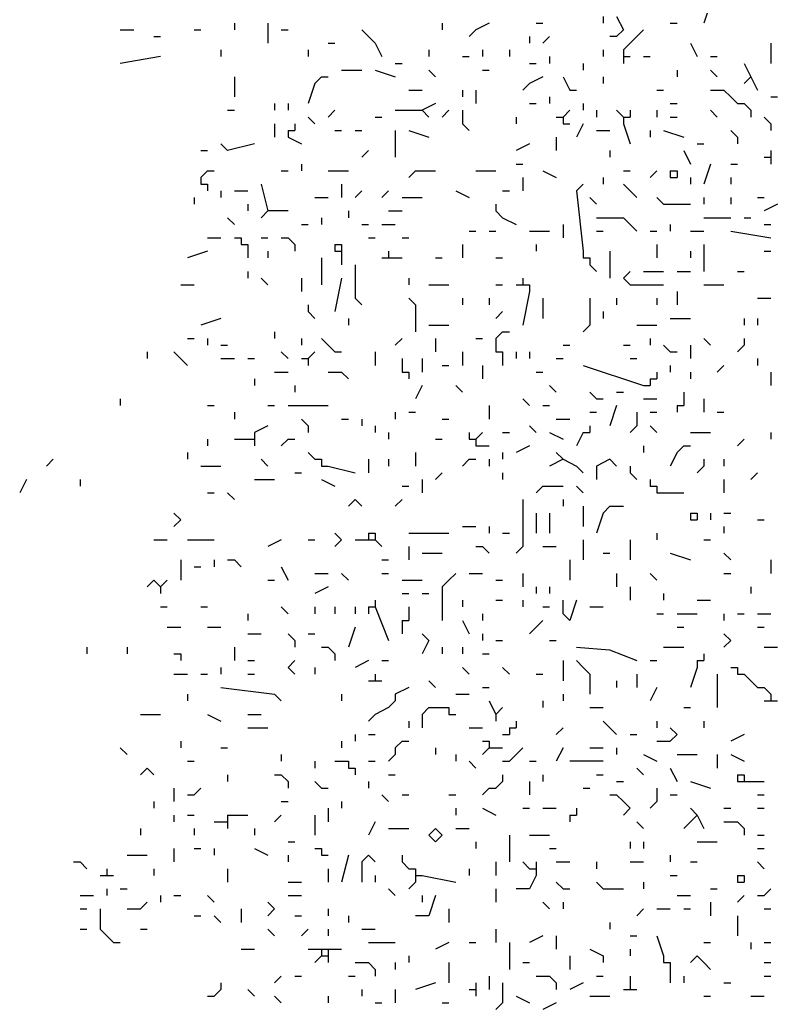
# Model space of a CAD drawing. Header units: inches. Extents: x 0 to 7.16, y 0 to 9.76.
# Drawn here: x 0 to 1.125, y 5.415 to 6.885 of the extents above; entities that cross this region are included whole.
import ezdxf

# ---------------------------------------------------------------- set-up
doc = ezdxf.new("R2010")
doc.units = ezdxf.units.IN
doc.header["$MEASUREMENT"] = 0

# ---------------------------------------------------------------- blocks, each defined once
blk = doc.blocks.new('drevoo')
at = {"linetype": 'Continuous'}
for points in [[(182.1802, -560.7001), (182.1702, -560.7301)], [(181.4702, -560.7301), (181.4702, -560.7401)], [(181.5202, -560.7301), (181.5202, -560.7601)], [(181.7802, -560.7301), (181.7802, -560.7401)], [(181.8502, -560.7301), (181.8302, -560.7401)], [(181.9202, -560.7301), (181.9302, -560.7301)], [(182.0202, -560.7201), (182.0202, -560.7301)], [(182.0402, -560.7201), (182.0502, -560.7401), (182.0402, -560.7501), (182.0302, -560.7501)], [(182.1202, -560.7301), (182.1302, -560.7301)], [(181.3002, -560.7401), (181.3202, -560.7401)], [(181.4102, -560.7401), (181.4202, -560.7401)], [(181.5402, -560.7401), (181.5502, -560.7401)], [(181.6602, -560.7401), (181.6702, -560.7501)], [(181.8302, -560.7401), (181.8202, -560.7501)], [(182.0802, -560.7401), (182.0702, -560.7501)], [(181.3502, -560.7501), (181.3602, -560.7501)], [(181.6102, -560.7601), (181.6202, -560.7601)], [(181.6702, -560.7501), (181.6802, -560.7601)], [(181.6802, -560.7601), (181.6902, -560.7801)], [(181.9102, -560.7501), (181.9102, -560.7601)], [(181.9402, -560.7501), (181.9302, -560.7601)], [(182.0602, -560.7601), (182.0502, -560.7701)], [(182.0702, -560.7501), (182.0602, -560.7601)], [(182.1502, -560.7601), (182.1602, -560.7801)], [(182.2702, -560.7601), (182.2702, -560.7901)], [(181.4502, -560.7701), (181.4502, -560.7801)], [(181.5802, -560.7701), (181.5802, -560.7801)], [(181.7602, -560.7701), (181.7602, -560.7801)], [(181.8402, -560.7701), (181.8402, -560.7801)], [(181.8802, -560.7701), (181.8802, -560.7801)], [(182.0202, -560.7701), (182.0202, -560.7801)], [(182.0502, -560.7701), (182.0502, -560.7801)], [(181.3602, -560.7801), (181.3002, -560.7901)], [(181.7102, -560.7901), (181.7202, -560.7901)], [(181.8102, -560.7801), (181.8202, -560.7801)], [(181.9102, -560.7901), (181.9202, -560.7901)], [(181.9402, -560.7801), (181.9402, -560.7901)], [(181.9902, -560.7901), (181.9902, -560.8001)], [(182.0502, -560.7801), (182.0502, -560.7901)], [(182.0502, -560.7801), (182.0602, -560.7801)], [(182.0802, -560.7801), (182.0902, -560.7801)], [(182.1802, -560.7801), (182.1902, -560.7801)], [(182.2302, -560.7901), (182.2402, -560.8101)], [(181.6302, -560.8001), (181.6602, -560.8001)], [(181.6802, -560.8001), (181.7102, -560.8101)], [(181.7602, -560.8001), (181.7702, -560.8101)], [(181.8402, -560.8001), (181.8502, -560.8001)], [(182.1302, -560.8001), (182.1302, -560.8101)], [(182.1802, -560.8001), (182.1902, -560.8101)], [(181.4702, -560.8101), (181.4702, -560.8401)], [(181.6002, -560.8101), (181.5902, -560.8201)], [(181.6002, -560.8101), (181.6102, -560.8101)], [(181.9302, -560.8101), (181.9102, -560.8201)], [(181.9602, -560.8101), (181.9702, -560.8301), (181.9802, -560.8301)], [(182.0202, -560.8101), (182.0202, -560.8201)], [(182.2402, -560.8101), (182.2302, -560.8201)], [(182.2402, -560.8101), (182.2502, -560.8301)], [(181.5902, -560.8201), (181.5802, -560.8501)], [(181.7302, -560.8301), (181.7502, -560.8301)], [(181.8102, -560.8301), (181.8102, -560.8401)], [(181.8302, -560.8301), (181.8302, -560.8501)], [(181.9102, -560.8201), (181.9002, -560.8301)], [(182.1002, -560.8301), (182.1102, -560.8301)], [(182.1802, -560.8301), (182.2002, -560.8301)], [(182.2002, -560.8301), (182.2102, -560.8401)], [(181.9402, -560.8401), (181.9402, -560.8501)], [(182.2102, -560.8401), (182.2202, -560.8501)], [(182.2702, -560.8401), (182.2802, -560.8401)], [(181.4602, -560.8601), (181.4702, -560.8601)], [(181.5302, -560.8501), (181.5302, -560.8601)], [(181.5502, -560.8501), (181.5502, -560.8601)], [(181.6202, -560.8601), (181.6102, -560.8701)], [(181.7102, -560.8601), (181.7502, -560.8601)], [(181.7702, -560.8501), (181.7502, -560.8601)], [(181.7502, -560.8601), (181.7602, -560.8701)], [(181.7902, -560.8601), (181.7802, -560.8701)], [(181.8102, -560.8601), (181.8102, -560.8801)], [(181.9102, -560.8501), (181.9202, -560.8501)], [(181.9702, -560.8601), (181.9602, -560.8701)], [(181.9902, -560.8501), (181.9902, -560.8601)], [(182.0102, -560.8601), (182.0102, -560.8701)], [(182.0402, -560.8601), (182.0502, -560.8701)], [(182.0602, -560.8601), (182.0602, -560.8701)], [(182.1002, -560.8601), (182.1002, -560.8701)], [(182.1202, -560.8501), (182.1302, -560.8501)], [(182.1802, -560.8601), (182.1902, -560.8701)], [(182.2202, -560.8501), (182.2302, -560.8501)], [(182.2302, -560.8501), (182.2402, -560.8601)], [(182.2402, -560.8601), (182.2402, -560.8701)], [(181.5802, -560.8701), (181.5902, -560.8801)], [(181.6802, -560.8701), (181.6902, -560.8701)], [(181.8902, -560.8701), (181.8902, -560.8801)], [(181.9502, -560.8701), (181.9602, -560.8701)], [(181.9602, -560.8701), (181.9602, -560.8801)], [(182.0502, -560.8701), (182.0502, -560.8801)], [(182.0502, -560.8701), (182.0602, -560.8701)], [(182.1202, -560.8701), (182.1302, -560.8701)], [(182.2602, -560.8701), (182.2702, -560.8801)], [(181.5302, -560.8801), (181.5302, -560.9001)], [(181.5502, -560.8901), (181.5502, -560.9001)], [(181.5502, -560.8901), (181.5602, -560.8901)], [(181.5602, -560.8801), (181.5602, -560.8901)], [(181.6202, -560.8901), (181.6302, -560.8901)], [(181.6502, -560.8901), (181.6602, -560.8901)], [(181.7102, -560.8901), (181.7102, -560.9301)], [(181.7302, -560.8901), (181.7602, -560.9001)], [(181.8102, -560.8801), (181.8202, -560.8901)], [(181.9602, -560.8801), (181.9702, -560.8801)], [(181.9902, -560.8801), (181.9802, -560.9001)], [(182.0102, -560.8901), (182.0302, -560.8901)], [(182.0502, -560.8801), (182.0602, -560.9101)], [(182.0902, -560.8901), (182.0902, -560.9001)], [(182.1102, -560.8901), (182.1402, -560.9001)], [(182.2102, -560.8901), (182.2202, -560.9001)], [(182.2702, -560.8801), (182.2702, -560.8901)], [(181.5502, -560.9001), (181.5702, -560.9101)], [(181.9502, -560.9001), (181.9502, -560.9201)], [(182.2202, -560.9001), (182.2202, -560.9101)], [(181.4202, -560.9201), (181.4302, -560.9201)], [(181.4502, -560.9101), (181.4602, -560.9201)], [(181.5002, -560.9101), (181.4602, -560.9201)], [(181.6702, -560.9201), (181.6602, -560.9301)], [(181.9102, -560.9101), (181.8902, -560.9201)], [(182.0302, -560.9201), (182.0302, -560.9301)], [(182.1402, -560.9201), (182.1502, -560.9401)], [(182.1602, -560.9101), (182.1702, -560.9101)], [(182.2702, -560.9201), (182.2702, -560.9301)], [(182.2602, -560.9301), (182.2702, -560.9301)], [(182.2702, -560.9301), (182.2702, -560.9401)], [(181.4302, -560.9501), (181.4202, -560.9601)], [(181.4302, -560.9501), (181.4402, -560.9501)], [(181.5402, -560.9501), (181.5502, -560.9501)], [(181.5702, -560.9401), (181.5702, -560.9501)], [(181.6102, -560.9501), (181.6402, -560.9501)], [(181.7402, -560.9501), (181.7302, -560.9601)], [(181.7402, -560.9501), (181.7702, -560.9501)], [(181.8302, -560.9501), (181.8602, -560.9501)], [(181.8902, -560.9401), (181.9002, -560.9401)], [(181.9302, -560.9501), (181.9502, -560.9601)], [(182.0502, -560.9501), (182.0602, -560.9501)], [(182.1002, -560.9501), (182.0902, -560.9601)], [(182.1202, -560.9501), (182.1202, -560.9601)], [(182.1202, -560.9501), (182.1302, -560.9501)], [(182.1302, -560.9501), (182.1302, -560.9601)], [(182.1802, -560.9401), (182.1702, -560.9701)], [(182.2102, -560.9401), (182.2202, -560.9401)], [(181.4202, -560.9601), (181.4202, -560.9701)], [(181.9002, -560.9601), (181.9002, -560.9801)], [(182.0202, -560.9601), (182.0202, -560.9701)], [(182.1202, -560.9601), (182.1302, -560.9601)], [(182.1502, -560.9601), (182.1502, -560.9701)], [(182.2102, -560.9601), (182.2102, -560.9701)], [(181.4202, -560.9701), (181.4302, -560.9701)], [(181.4302, -560.9701), (181.4302, -560.9801)], [(181.4502, -560.9801), (181.4502, -560.9901)], [(181.4702, -560.9801), (181.4902, -560.9801)], [(181.5102, -560.9701), (181.5202, -561.0101)], [(181.6302, -560.9701), (181.6302, -560.9901)], [(181.6602, -560.9801), (181.6502, -560.9901)], [(181.7002, -560.9801), (181.6902, -560.9901)], [(181.8002, -560.9801), (181.8202, -560.9901)], [(181.8702, -560.9801), (181.8802, -560.9801)], [(181.9902, -560.9701), (181.9802, -560.9801), (181.9902, -561.0701)], [(182.0502, -560.9701), (182.0602, -560.9801)], [(182.0602, -560.9801), (182.0702, -560.9901)], [(181.4102, -560.9901), (181.4102, -561.0001)], [(181.5902, -560.9901), (181.6102, -560.9901)], [(181.7202, -560.9901), (181.7502, -560.9901)], [(182.0002, -560.9901), (182.0102, -561.0001)], [(182.1002, -560.9901), (182.1102, -561.0001)], [(182.1702, -560.9901), (182.1702, -561.0001)], [(182.2102, -560.9901), (182.2102, -561.0001)], [(182.2502, -560.9901), (182.2602, -560.9901)], [(181.4902, -561.0001), (181.4902, -561.0101)], [(181.5202, -561.0101), (181.5102, -561.0201)], [(181.5502, -561.0101), (181.5202, -561.0101)], [(181.6402, -561.0101), (181.6402, -561.0201)], [(181.7002, -561.0101), (181.7202, -561.0101)], [(181.8602, -561.0001), (181.8602, -561.0101)], [(181.8602, -561.0101), (181.8702, -561.0201)], [(182.1102, -561.0001), (182.1502, -561.0001)], [(182.2802, -561.0001), (182.2602, -561.0101)], [(181.4602, -561.0201), (181.4702, -561.0301)], [(181.6002, -561.0201), (181.6002, -561.0301)], [(181.8702, -561.0201), (181.8902, -561.0301)], [(182.0102, -561.0201), (182.0502, -561.0201)], [(182.0502, -561.0201), (182.0602, -561.0301)], [(182.1702, -561.0201), (182.2102, -561.0201)], [(182.2302, -561.0201), (182.2402, -561.0201)], [(181.5702, -561.0301), (181.5802, -561.0301)], [(181.6602, -561.0301), (181.6702, -561.0301)], [(181.6902, -561.0301), (181.7102, -561.0301)], [(181.8202, -561.0401), (181.8302, -561.0401)], [(181.8502, -561.0401), (181.8602, -561.0401)], [(181.9102, -561.0401), (181.9402, -561.0401)], [(181.9602, -561.0301), (181.9602, -561.0501)], [(182.0102, -561.0401), (182.0202, -561.0401)], [(182.0602, -561.0301), (182.0702, -561.0401)], [(182.0902, -561.0401), (182.1002, -561.0401)], [(182.1202, -561.0301), (182.1202, -561.0401)], [(182.1502, -561.0401), (182.1702, -561.0401)], [(182.2102, -561.0401), (182.2702, -561.0501)], [(182.2602, -561.0301), (182.2702, -561.0301)], [(181.4302, -561.0501), (181.4502, -561.0501)], [(181.4702, -561.0501), (181.4802, -561.0501)], [(181.4802, -561.0501), (181.4802, -561.0601)], [(181.5102, -561.0501), (181.5202, -561.0501)], [(181.5402, -561.0501), (181.5502, -561.0501)], [(181.5502, -561.0501), (181.5602, -561.0601)], [(181.6702, -561.0501), (181.6802, -561.0501)], [(181.7202, -561.0501), (181.7302, -561.0501)], [(181.4802, -561.0601), (181.4902, -561.0601)], [(181.4902, -561.0601), (181.4902, -561.0701)], [(181.5602, -561.0601), (181.5602, -561.0701)], [(181.6202, -561.0601), (181.6202, -561.0701)], [(181.6202, -561.0601), (181.6302, -561.0601)], [(181.6302, -561.0601), (181.6302, -561.0701)], [(181.8102, -561.0601), (181.8102, -561.0801)], [(181.9202, -561.0601), (181.9202, -561.0701)], [(182.1002, -561.0601), (182.1002, -561.0801)], [(182.1702, -561.0601), (182.1702, -561.1001)], [(181.4302, -561.0701), (181.4002, -561.0801)], [(181.4902, -561.0701), (181.4902, -561.0801)], [(181.5202, -561.0701), (181.5202, -561.0801)], [(181.6002, -561.0801), (181.6002, -561.1201)], [(181.6202, -561.0701), (181.6302, -561.0701)], [(181.6302, -561.0701), (181.6302, -561.0801)], [(181.6302, -561.0801), (181.6302, -561.0901)], [(181.6902, -561.0801), (181.7002, -561.0801)], [(181.7002, -561.0701), (181.7002, -561.0801)], [(181.7002, -561.0801), (181.7102, -561.0801)], [(181.7102, -561.0801), (181.7202, -561.0801)], [(181.7702, -561.0801), (181.7802, -561.0801)], [(181.8602, -561.0801), (181.8702, -561.0801)], [(181.9902, -561.0701), (181.9902, -561.0801)], [(181.9902, -561.0801), (182.0002, -561.0801)], [(182.0002, -561.0801), (182.0002, -561.0901)], [(182.0302, -561.0701), (182.0302, -561.1101)], [(182.1502, -561.0701), (182.1502, -561.0801)], [(182.2602, -561.0701), (182.2702, -561.0701)], [(181.6502, -561.0901), (181.6502, -561.1401), (181.6602, -561.1501)], [(182.0002, -561.0901), (182.0102, -561.1001)], [(181.4902, -561.1001), (181.4902, -561.1101)], [(181.5102, -561.1101), (181.5202, -561.1201)], [(181.5702, -561.1101), (181.5702, -561.1301)], [(181.6302, -561.1101), (181.6202, -561.1601)], [(181.7302, -561.1101), (181.7302, -561.1201)], [(181.9002, -561.1101), (181.9002, -561.1201)], [(182.0602, -561.1001), (182.0502, -561.1101), (182.0602, -561.1201), (182.1102, -561.1201)], [(182.0802, -561.1001), (182.1102, -561.1001)], [(182.1302, -561.1001), (182.1502, -561.1001)], [(182.2202, -561.1001), (182.2302, -561.1001)], [(181.3902, -561.1201), (181.4102, -561.1201)], [(181.7602, -561.1201), (181.7902, -561.1201)], [(181.8602, -561.1201), (181.8702, -561.1201)], [(181.8902, -561.1201), (181.9002, -561.1201)], [(181.9002, -561.1201), (181.9102, -561.1201)], [(181.9102, -561.1201), (181.9102, -561.1301)], [(182.1702, -561.1201), (182.2002, -561.1201)], [(181.7302, -561.1401), (181.7402, -561.1501)], [(181.8102, -561.1401), (181.8102, -561.1501)], [(181.8502, -561.1401), (181.8502, -561.1501)], [(181.9102, -561.1301), (181.9002, -561.1801)], [(181.9302, -561.1401), (181.9302, -561.1701)], [(182.0002, -561.1401), (182.0002, -561.1801)], [(182.0402, -561.1401), (182.0402, -561.1501)], [(182.1002, -561.1401), (182.1002, -561.1501)], [(182.1302, -561.1301), (182.1302, -561.1501)], [(182.2502, -561.1401), (182.2702, -561.1401)], [(181.5802, -561.1501), (181.5802, -561.1601)], [(181.7402, -561.1501), (181.7402, -561.1901)], [(181.4502, -561.1701), (181.4202, -561.1801)], [(181.5802, -561.1601), (181.5902, -561.1701)], [(181.6402, -561.1701), (181.6402, -561.1801)], [(181.8702, -561.1601), (181.8602, -561.1701)], [(182.0202, -561.1601), (182.0202, -561.1701)], [(182.1202, -561.1701), (182.1502, -561.1701)], [(182.2302, -561.1701), (182.2302, -561.1801)], [(182.2502, -561.1701), (182.2502, -561.1801)], [(181.7602, -561.1801), (181.7902, -561.1801)], [(182.0002, -561.1801), (181.9902, -561.1901)], [(182.0702, -561.1801), (182.1002, -561.1801)], [(181.4002, -561.2001), (181.4102, -561.2001)], [(181.4302, -561.2001), (181.4302, -561.2101)], [(181.5302, -561.1901), (181.5302, -561.2001)], [(181.5702, -561.2001), (181.5702, -561.2101)], [(181.6002, -561.2001), (181.6102, -561.2101)], [(181.7202, -561.2001), (181.7102, -561.2101)], [(181.7702, -561.2001), (181.7702, -561.2201)], [(181.8302, -561.2001), (181.8402, -561.2001)], [(181.8702, -561.1901), (181.8602, -561.2001)], [(181.8602, -561.2001), (181.8602, -561.2101)], [(181.8702, -561.1901), (181.8802, -561.1901)], [(182.0902, -561.2001), (182.0902, -561.2101)], [(182.1702, -561.2001), (182.1802, -561.2101)], [(182.2302, -561.2001), (182.2302, -561.2101)], [(181.4502, -561.2101), (181.4602, -561.2101)], [(181.6102, -561.2101), (181.6202, -561.2201)], [(181.8602, -561.2101), (181.8602, -561.2201)], [(181.9602, -561.2101), (181.9702, -561.2101)], [(182.0502, -561.2101), (182.0602, -561.2101)], [(182.1102, -561.2101), (182.1202, -561.2201)], [(182.1502, -561.2101), (182.1502, -561.2301)], [(182.2302, -561.2101), (182.2202, -561.2201)], [(181.3402, -561.2201), (181.3402, -561.2301)], [(181.3802, -561.2201), (181.4002, -561.2401)], [(181.4502, -561.2301), (181.4702, -561.2301)], [(181.4902, -561.2301), (181.5002, -561.2301)], [(181.5402, -561.2201), (181.5502, -561.2301)], [(181.5702, -561.2301), (181.5802, -561.2301)], [(181.5902, -561.2201), (181.5802, -561.2301)], [(181.5802, -561.2301), (181.5802, -561.2401)], [(181.6202, -561.2201), (181.6302, -561.2201)], [(181.6802, -561.2201), (181.6802, -561.2401)], [(181.7202, -561.2301), (181.7202, -561.2401)], [(181.7502, -561.2301), (181.7502, -561.2501)], [(181.8102, -561.2201), (181.8102, -561.2401)], [(181.8602, -561.2201), (181.8702, -561.2201)], [(181.8702, -561.2201), (181.8702, -561.2301)], [(181.8702, -561.2301), (181.8702, -561.2401)], [(181.8902, -561.2201), (181.8902, -561.2301)], [(181.9102, -561.2201), (181.9102, -561.2301)], [(181.9502, -561.2301), (181.9602, -561.2301)], [(182.0602, -561.2301), (182.0702, -561.2301)], [(182.1202, -561.2201), (182.1302, -561.2201)], [(182.2502, -561.2301), (182.2502, -561.2401)], [(181.7202, -561.2401), (181.7202, -561.2501)], [(181.7802, -561.2401), (181.7902, -561.2401)], [(181.8402, -561.2401), (181.8402, -561.2601)], [(181.9902, -561.2401), (182.0802, -561.2701)], [(182.1202, -561.2401), (182.1202, -561.2501)], [(182.2002, -561.2401), (182.1902, -561.2501)], [(181.5002, -561.2601), (181.5002, -561.2701)], [(181.5302, -561.2501), (181.5502, -561.2501)], [(181.6102, -561.2501), (181.6302, -561.2501)], [(181.6302, -561.2501), (181.6402, -561.2601)], [(181.7202, -561.2501), (181.7302, -561.2501)], [(181.7302, -561.2501), (181.7302, -561.2601)], [(181.9202, -561.2501), (181.9302, -561.2501)], [(182.0902, -561.2601), (182.0902, -561.2701)], [(182.0902, -561.2601), (182.1002, -561.2601)], [(182.1002, -561.2501), (182.1002, -561.2601)], [(182.1502, -561.2501), (182.1502, -561.2601)], [(182.2702, -561.2501), (182.2702, -561.2701)], [(181.5602, -561.2701), (181.5602, -561.2801)], [(181.7502, -561.2701), (181.7402, -561.2901)], [(181.8002, -561.2701), (181.8102, -561.2801)], [(181.9402, -561.2701), (181.9502, -561.2801)], [(182.0802, -561.2701), (182.0902, -561.2701)], [(182.0002, -561.2801), (182.0102, -561.2901)], [(182.0402, -561.2801), (182.0502, -561.2801)], [(182.1402, -561.2801), (182.1402, -561.2901)], [(181.3002, -561.2901), (181.3002, -561.3001)], [(181.4302, -561.3001), (181.4402, -561.3001)], [(181.5202, -561.3001), (181.5302, -561.3001)], [(181.5502, -561.3001), (181.6102, -561.3001)], [(181.8502, -561.3001), (181.8502, -561.3201)], [(181.9002, -561.2901), (181.9102, -561.3001)], [(181.9302, -561.3001), (181.9402, -561.3001)], [(182.0102, -561.2901), (182.0202, -561.2901)], [(182.0402, -561.3001), (182.0302, -561.3301)], [(182.0802, -561.2901), (182.1002, -561.2901)], [(182.1302, -561.3001), (182.1302, -561.3101)], [(182.1302, -561.3001), (182.1402, -561.3001)], [(182.1402, -561.2901), (182.1402, -561.3001)], [(182.1702, -561.2901), (182.1702, -561.3101)], [(181.4702, -561.3101), (181.4702, -561.3201)], [(181.7102, -561.3101), (181.7102, -561.3201)], [(181.7302, -561.3101), (181.7402, -561.3101)], [(182.0002, -561.3101), (182.0102, -561.3101)], [(182.0702, -561.3101), (182.0702, -561.3301)], [(182.0902, -561.3101), (182.1002, -561.3101)], [(182.1902, -561.3101), (182.2002, -561.3101)], [(181.5202, -561.3301), (181.5002, -561.3401)], [(181.5702, -561.3201), (181.5802, -561.3301)], [(181.5802, -561.3301), (181.5802, -561.3401)], [(181.6302, -561.3201), (181.6402, -561.3201)], [(181.6602, -561.3201), (181.6602, -561.3301)], [(181.6802, -561.3301), (181.6802, -561.3401)], [(181.7802, -561.3201), (181.7902, -561.3201)], [(181.9102, -561.3301), (181.9202, -561.3401)], [(181.9502, -561.3201), (181.9702, -561.3201)], [(182.0002, -561.3301), (182.0002, -561.3401)], [(182.0702, -561.3301), (182.0602, -561.3401)], [(182.0902, -561.3301), (182.1002, -561.3401)], [(181.5002, -561.3401), (181.5002, -561.3501)], [(181.7002, -561.3401), (181.7002, -561.3501)], [(181.8202, -561.3401), (181.8202, -561.3501)], [(181.8402, -561.3401), (181.8302, -561.3501)], [(181.8702, -561.3401), (181.8802, -561.3401)], [(181.9402, -561.3401), (181.9602, -561.3501)], [(181.9902, -561.3401), (181.9802, -561.3601)], [(181.9902, -561.3401), (182.0002, -561.3401)], [(182.1502, -561.3401), (182.1802, -561.3401)], [(182.2702, -561.3401), (182.2702, -561.3501)], [(181.4302, -561.3501), (181.4302, -561.3601)], [(181.4702, -561.3501), (181.4902, -561.3501)], [(181.4902, -561.3501), (181.5002, -561.3501)], [(181.5002, -561.3501), (181.5002, -561.3601)], [(181.5502, -561.3501), (181.5402, -561.3601)], [(181.5502, -561.3501), (181.5602, -561.3501)], [(181.7702, -561.3501), (181.7802, -561.3501)], [(181.8202, -561.3501), (181.8302, -561.3501)], [(181.8302, -561.3501), (181.8302, -561.3601)], [(181.8302, -561.3601), (181.8402, -561.3601)], [(181.8402, -561.3601), (181.8502, -561.3601)], [(181.9102, -561.3601), (181.8902, -561.3701)], [(182.0802, -561.3601), (182.0802, -561.3701)], [(182.1402, -561.3601), (182.1302, -561.3701)], [(182.1402, -561.3601), (182.1502, -561.3601)], [(182.2302, -561.3501), (182.2202, -561.3601)], [(181.4002, -561.3701), (181.4002, -561.3801)], [(181.5802, -561.3701), (181.5902, -561.3801)], [(181.7402, -561.3701), (181.7402, -561.3901)], [(181.8702, -561.3701), (181.8702, -561.3801)], [(181.9502, -561.3701), (181.9602, -561.3801)], [(182.1302, -561.3701), (182.1202, -561.3901)], [(181.2002, -561.3801), (181.1902, -561.3901)], [(181.4202, -561.3901), (181.4502, -561.3901)], [(181.5102, -561.3801), (181.5202, -561.3901)], [(181.5902, -561.3801), (181.6002, -561.3801)], [(181.6002, -561.3801), (181.6002, -561.3901)], [(181.6002, -561.3901), (181.6102, -561.3901)], [(181.6102, -561.3901), (181.6502, -561.4001)], [(181.6702, -561.3801), (181.6702, -561.4001)], [(181.7002, -561.3801), (181.7002, -561.3901)], [(181.8202, -561.3801), (181.8102, -561.3901)], [(181.8202, -561.3801), (181.8302, -561.3801)], [(181.8502, -561.3801), (181.8502, -561.3901)], [(181.9602, -561.3801), (181.9402, -561.3901)], [(181.9602, -561.3801), (181.9802, -561.3901)], [(181.9802, -561.3901), (181.9902, -561.4001)], [(182.0302, -561.3801), (182.0102, -561.3901), (182.0102, -561.4101)], [(182.0302, -561.3801), (182.0402, -561.3901)], [(182.0602, -561.3901), (182.0602, -561.4001)], [(182.1702, -561.3901), (182.1602, -561.4001)], [(182.1702, -561.3801), (182.1702, -561.3901)], [(182.2002, -561.3801), (182.2002, -561.3901)], [(181.5602, -561.4001), (181.5702, -561.4001)], [(181.7802, -561.4001), (181.7702, -561.4101)], [(181.8702, -561.4001), (181.8702, -561.4101)], [(182.0602, -561.4001), (182.0702, -561.4101)], [(182.2502, -561.4001), (182.2402, -561.4101)], [(181.1602, -561.4101), (181.1502, -561.4301)], [(181.2402, -561.4101), (181.2402, -561.4201)], [(181.5002, -561.4101), (181.5302, -561.4101)], [(181.6002, -561.4101), (181.6202, -561.4201)], [(181.7202, -561.4201), (181.7302, -561.4201)], [(181.7502, -561.4101), (181.7502, -561.4301)], [(181.9302, -561.4201), (181.9202, -561.4301)], [(181.9302, -561.4201), (181.9602, -561.4201)], [(181.9802, -561.4201), (181.9902, -561.4301)], [(182.0902, -561.4101), (182.0902, -561.4201)], [(182.0902, -561.4201), (182.1002, -561.4201)], [(182.1002, -561.4201), (182.1002, -561.4301)], [(182.2002, -561.4101), (182.2002, -561.4301)], [(181.4302, -561.4301), (181.4402, -561.4301)], [(181.4602, -561.4301), (181.4702, -561.4401)], [(182.1002, -561.4301), (182.1102, -561.4301)], [(182.1102, -561.4301), (182.1402, -561.4301)], [(181.6402, -561.4501), (181.6502, -561.4401), (181.6602, -561.4501)], [(181.7202, -561.4401), (181.7102, -561.4501)], [(181.9002, -561.4401), (181.9002, -561.5101)], [(181.9602, -561.4401), (181.9602, -561.4501)], [(181.9902, -561.4501), (181.9902, -561.4801)], [(182.0302, -561.4501), (182.0202, -561.4601)], [(182.0302, -561.4501), (182.0502, -561.4501)], [(181.3802, -561.4601), (181.3902, -561.4701), (181.3802, -561.4801)], [(181.9202, -561.4601), (181.9202, -561.4901)], [(181.9402, -561.4601), (181.9402, -561.4901)], [(182.0202, -561.4601), (182.0102, -561.4901)], [(182.1502, -561.4601), (182.1502, -561.4701)], [(182.1502, -561.4601), (182.1602, -561.4601)], [(182.1602, -561.4601), (182.1602, -561.4701)], [(182.1802, -561.4601), (182.1802, -561.4701)], [(182.2002, -561.4601), (182.2102, -561.4601)], [(181.8102, -561.4801), (181.8302, -561.4801)], [(181.8502, -561.4801), (181.8502, -561.4901)], [(182.1502, -561.4701), (182.1602, -561.4701)], [(182.2002, -561.4801), (182.2002, -561.4901)], [(182.2502, -561.4701), (182.2602, -561.4701)], [(181.6202, -561.4901), (181.6302, -561.5001), (181.6202, -561.5101)], [(181.6702, -561.4901), (181.6702, -561.5001)], [(181.6702, -561.4901), (181.6802, -561.4901)], [(181.6802, -561.4901), (181.6802, -561.5001)], [(181.7302, -561.4901), (181.7902, -561.4901)], [(181.8702, -561.4901), (181.8802, -561.4901)], [(182.1002, -561.4901), (182.1002, -561.5001)], [(181.3502, -561.5001), (181.3702, -561.5001)], [(181.4002, -561.5001), (181.4402, -561.5001)], [(181.5402, -561.5001), (181.5202, -561.5101)], [(181.5802, -561.5001), (181.5902, -561.5001)], [(181.6502, -561.5001), (181.6602, -561.5001)], [(181.6602, -561.5001), (181.6702, -561.5001)], [(181.6702, -561.5001), (181.6802, -561.5001)], [(181.6802, -561.5001), (181.6902, -561.5101)], [(181.7302, -561.5101), (181.7302, -561.5301)], [(181.8302, -561.5101), (181.8402, -561.5101)], [(181.8402, -561.5101), (181.8502, -561.5201)], [(181.9002, -561.5101), (181.8902, -561.5201)], [(181.9302, -561.5101), (181.9502, -561.5101)], [(181.9902, -561.5001), (181.9902, -561.5301)], [(182.0602, -561.5001), (182.0602, -561.5301)], [(182.1702, -561.5001), (182.1802, -561.5001)], [(181.7502, -561.5201), (181.7802, -561.5201)], [(182.0202, -561.5201), (182.0302, -561.5201)], [(182.1202, -561.5201), (182.1502, -561.5301)], [(182.2002, -561.5201), (182.2102, -561.5301)], [(181.3902, -561.5301), (181.3902, -561.5601)], [(181.4402, -561.5301), (181.4402, -561.5401)], [(181.4602, -561.5301), (181.4702, -561.5301)], [(181.4702, -561.5301), (181.4802, -561.5401)], [(181.6902, -561.5301), (181.7002, -561.5301)], [(181.9702, -561.5301), (181.9702, -561.5601)], [(182.2702, -561.5301), (182.2702, -561.5501)], [(181.4102, -561.5401), (181.4202, -561.5401)], [(181.5402, -561.5401), (181.5502, -561.5601)], [(181.5902, -561.5501), (181.6102, -561.5501)], [(181.6302, -561.5501), (181.6402, -561.5601)], [(181.6902, -561.5501), (181.7002, -561.5501)], [(181.8002, -561.5501), (181.7902, -561.5601)], [(181.8202, -561.5501), (181.8402, -561.5501)], [(181.9002, -561.5501), (181.9002, -561.5701)], [(182.0402, -561.5501), (182.0402, -561.5701)], [(182.0902, -561.5501), (182.1002, -561.5601)], [(182.2002, -561.5501), (182.2102, -561.5501)], [(181.3402, -561.5701), (181.3502, -561.5601), (181.3602, -561.5701)], [(181.3702, -561.5601), (181.3602, -561.5701)], [(181.5202, -561.5601), (181.5302, -561.5601)], [(181.7202, -561.5601), (181.7502, -561.5601)], [(181.7902, -561.5601), (181.7802, -561.5701), (181.7802, -561.6201)], [(181.8602, -561.5601), (181.8702, -561.5601)], [(181.3602, -561.5701), (181.3602, -561.5801)], [(181.6102, -561.5701), (181.5902, -561.5801)], [(181.7202, -561.5801), (181.7302, -561.5801)], [(181.7502, -561.5801), (181.7602, -561.5801)], [(181.9202, -561.5701), (181.9202, -561.5801)], [(181.9402, -561.5701), (181.9402, -561.5801)], [(182.0602, -561.5701), (182.0602, -561.5901)], [(182.1102, -561.5801), (182.1102, -561.5901)], [(182.2402, -561.5701), (182.2402, -561.5801)], [(181.6802, -561.5901), (181.6802, -561.6001)], [(181.8102, -561.5901), (181.8102, -561.6001)], [(181.8602, -561.5901), (181.8702, -561.5901)], [(181.9002, -561.5901), (181.9002, -561.6001)], [(181.9802, -561.5901), (181.9702, -561.6201), (181.9602, -561.6101), (181.9602, -561.5901)], [(182.1602, -561.5901), (182.1802, -561.5901)], [(181.3602, -561.6001), (181.3702, -561.6001)], [(181.4202, -561.6001), (181.4302, -561.6001)], [(181.4902, -561.6101), (181.4902, -561.6201)], [(181.5402, -561.6001), (181.5502, -561.6101)], [(181.5902, -561.6001), (181.5902, -561.6101)], [(181.6202, -561.6001), (181.6202, -561.6101)], [(181.6502, -561.6001), (181.6502, -561.6101)], [(181.6702, -561.6001), (181.6702, -561.6101)], [(181.6702, -561.6001), (181.6802, -561.6001)], [(181.6802, -561.6001), (181.7002, -561.6501)], [(181.7302, -561.6001), (181.7302, -561.6101)], [(181.7302, -561.6101), (181.7302, -561.6201)], [(181.8402, -561.6101), (181.8402, -561.6201)], [(181.9302, -561.6001), (181.9402, -561.6001)], [(182.0002, -561.6001), (182.0202, -561.6001)], [(182.1002, -561.6101), (182.1102, -561.6101)], [(182.1302, -561.6101), (182.1602, -561.6101)], [(182.2002, -561.6101), (182.2002, -561.6201)], [(182.2202, -561.6101), (182.2302, -561.6101)], [(182.2502, -561.6101), (182.2702, -561.6101)], [(181.7202, -561.6201), (181.7202, -561.6301)], [(181.7202, -561.6201), (181.7302, -561.6201)], [(181.8102, -561.6201), (181.8202, -561.6401)], [(181.9302, -561.6201), (181.9102, -561.6401)], [(181.3702, -561.6301), (181.3902, -561.6301)], [(181.4302, -561.6301), (181.4502, -561.6301)], [(181.4902, -561.6401), (181.5102, -561.6401)], [(181.5502, -561.6401), (181.5602, -561.6501)], [(181.5802, -561.6401), (181.5902, -561.6401)], [(181.6502, -561.6301), (181.6402, -561.6601)], [(181.7202, -561.6301), (181.7202, -561.6401)], [(181.7502, -561.6401), (181.7602, -561.6501)], [(181.8402, -561.6401), (181.8402, -561.6501)], [(182.1302, -561.6301), (182.1402, -561.6301)], [(182.2002, -561.6401), (182.2102, -561.6501)], [(182.2502, -561.6301), (182.2602, -561.6301)], [(181.5602, -561.6501), (181.5602, -561.6601)], [(181.7602, -561.6501), (181.7502, -561.6701)], [(181.8602, -561.6501), (181.8702, -561.6501)], [(181.9402, -561.6501), (181.9502, -561.6501)], [(182.2102, -561.6501), (182.2002, -561.6601)], [(181.2502, -561.6601), (181.2502, -561.6701)], [(181.3102, -561.6601), (181.3102, -561.6701)], [(181.3802, -561.6701), (181.3902, -561.6701)], [(181.3902, -561.6701), (181.3902, -561.6801)], [(181.4702, -561.6601), (181.4702, -561.6801)], [(181.6002, -561.6601), (181.6102, -561.6601)], [(181.6102, -561.6601), (181.6202, -561.6701)], [(181.6202, -561.6701), (181.6202, -561.6801)], [(181.7802, -561.6601), (181.7802, -561.6701)], [(181.8102, -561.6601), (181.8102, -561.6701)], [(181.8402, -561.6701), (181.8502, -561.6701)], [(181.9802, -561.6601), (182.0295, -561.6642), (182.0702, -561.6801)], [(182.1102, -561.6601), (182.1402, -561.6601)], [(182.1702, -561.6701), (182.1702, -561.6801)], [(182.2602, -561.6601), (182.2802, -561.6601)], [(181.4902, -561.6801), (181.5002, -561.6801)], [(181.5602, -561.6801), (181.5502, -561.6901), (181.5602, -561.7001)], [(181.6702, -561.6801), (181.6502, -561.6901)], [(181.6902, -561.6801), (181.7002, -561.6801)], [(181.9602, -561.6801), (181.9602, -561.7101)], [(181.9802, -561.6801), (181.9902, -561.6901)], [(182.0902, -561.6801), (182.1002, -561.6801)], [(182.1602, -561.6801), (182.1602, -561.6901)], [(182.1602, -561.6801), (182.1702, -561.6801)], [(181.3802, -561.7001), (181.4002, -561.7001)], [(181.4202, -561.7001), (181.4302, -561.7001)], [(181.4502, -561.6901), (181.4502, -561.7001)], [(181.4902, -561.7001), (181.5002, -561.7001)], [(181.5902, -561.6901), (181.5902, -561.7001)], [(181.6802, -561.7001), (181.6802, -561.7101)], [(181.8102, -561.6901), (181.8202, -561.7001)], [(181.8702, -561.6901), (181.8802, -561.7001)], [(181.9202, -561.7001), (181.9302, -561.7001)], [(181.9902, -561.6901), (182.0002, -561.7001)], [(182.0002, -561.7001), (182.0002, -561.7301)], [(182.0702, -561.7001), (182.0702, -561.7201)], [(182.1602, -561.6901), (182.1502, -561.7201)], [(182.1902, -561.7001), (182.1902, -561.7501)], [(182.2102, -561.6901), (182.2202, -561.6901)], [(182.2202, -561.6901), (182.2202, -561.7001)], [(182.2202, -561.7001), (182.2302, -561.7001)], [(182.2302, -561.7001), (182.2402, -561.7101)], [(181.6702, -561.7101), (181.6802, -561.7101)], [(181.6802, -561.7101), (181.6902, -561.7101)], [(181.7602, -561.7101), (181.7702, -561.7201)], [(182.0402, -561.7101), (182.0402, -561.7201)], [(182.2402, -561.7101), (182.2502, -561.7201)], [(181.4002, -561.7301), (181.4002, -561.7401)], [(181.4502, -561.7201), (181.5302, -561.7301)], [(181.5302, -561.7301), (181.5402, -561.7401)], [(181.6302, -561.7301), (181.6302, -561.7401)], [(181.7302, -561.7201), (181.7102, -561.7301), (181.7102, -561.7401)], [(181.8002, -561.7301), (181.8202, -561.7301)], [(181.8402, -561.7201), (181.8502, -561.7201)], [(181.9602, -561.7301), (181.9602, -561.7401)], [(182.1002, -561.7201), (182.0902, -561.7401)], [(182.2502, -561.7201), (182.2602, -561.7201)], [(182.2602, -561.7201), (182.2702, -561.7301)], [(182.2702, -561.7301), (182.2702, -561.7401)], [(181.7102, -561.7401), (181.7002, -561.7501)], [(181.8502, -561.7401), (181.8602, -561.7601)], [(181.9302, -561.7401), (181.9302, -561.7501)], [(182.2602, -561.7401), (182.2702, -561.7401)], [(182.2702, -561.7401), (182.2802, -561.7401)], [(181.3302, -561.7601), (181.3602, -561.7601)], [(181.4302, -561.7601), (181.4502, -561.7701)], [(181.4902, -561.7601), (181.5102, -561.7601)], [(181.6802, -561.7601), (181.6702, -561.7701)], [(181.7002, -561.7501), (181.6802, -561.7601)], [(181.7602, -561.7501), (181.7502, -561.7601)], [(181.7502, -561.7601), (181.7502, -561.7801)], [(181.7602, -561.7501), (181.7802, -561.7501)], [(181.7802, -561.7501), (181.7902, -561.7501)], [(181.7902, -561.7501), (181.7902, -561.7601)], [(181.7902, -561.7601), (181.8002, -561.7601)], [(181.8702, -561.7501), (181.8602, -561.7601)], [(181.8602, -561.7601), (181.8602, -561.7701)], [(182.0002, -561.7501), (182.0202, -561.7501)], [(182.1402, -561.7501), (182.1502, -561.7501)], [(181.7302, -561.7701), (181.7302, -561.7801)], [(181.8902, -561.7701), (181.8902, -561.7801)], [(182.0202, -561.7701), (182.0302, -561.7801)], [(182.1002, -561.7701), (182.1002, -561.7801)], [(182.1702, -561.7701), (182.1702, -561.7801)], [(181.4902, -561.7801), (181.5202, -561.7801)], [(181.8202, -561.7801), (181.8402, -561.7801)], [(181.8802, -561.7801), (181.8802, -561.7901)], [(181.8802, -561.7801), (181.8902, -561.7801)], [(181.9602, -561.7801), (181.9502, -561.7901)], [(182.0302, -561.7801), (182.0402, -561.7901)], [(182.1202, -561.7801), (182.1302, -561.7901)], [(181.3902, -561.8001), (181.3902, -561.8101)], [(181.6302, -561.8001), (181.6302, -561.8101)], [(181.6502, -561.7901), (181.6502, -561.8001)], [(181.6702, -561.7901), (181.6802, -561.7901)], [(181.7202, -561.8001), (181.7102, -561.8101)], [(181.7202, -561.8001), (181.7302, -561.8001)], [(181.8402, -561.8001), (181.8502, -561.8001)], [(181.8502, -561.8001), (181.8502, -561.8101)], [(181.8702, -561.7901), (181.8802, -561.7901)], [(182.0602, -561.7901), (182.0702, -561.7901)], [(182.1002, -561.8001), (182.1202, -561.8001)], [(182.1302, -561.7901), (182.1202, -561.8001)], [(182.2302, -561.7901), (182.2102, -561.8001)], [(181.3002, -561.8101), (181.3102, -561.8201)], [(181.4502, -561.8101), (181.4602, -561.8101)], [(181.7102, -561.8101), (181.7102, -561.8201)], [(181.7702, -561.8101), (181.7702, -561.8201)], [(181.8502, -561.8101), (181.8402, -561.8201)], [(181.8502, -561.8101), (181.8602, -561.8101)], [(181.8602, -561.8101), (181.8702, -561.8101)], [(181.9002, -561.8101), (181.8902, -561.8201)], [(181.9602, -561.8101), (181.9502, -561.8301)], [(182.0002, -561.8101), (182.0202, -561.8101)], [(182.0402, -561.8101), (182.0402, -561.8201)], [(181.4002, -561.8301), (181.4102, -561.8301)], [(181.5402, -561.8201), (181.5402, -561.8301)], [(181.5902, -561.8301), (181.5902, -561.8401)], [(181.6202, -561.8301), (181.6302, -561.8301)], [(181.6302, -561.8301), (181.6402, -561.8301)], [(181.6402, -561.8301), (181.6402, -561.8401)], [(181.6702, -561.8301), (181.6802, -561.8301)], [(181.7102, -561.8201), (181.7002, -561.8301)], [(181.8002, -561.8201), (181.8002, -561.8301)], [(181.8202, -561.8301), (181.8302, -561.8401)], [(181.8702, -561.8301), (181.8802, -561.8301)], [(181.8902, -561.8201), (181.8802, -561.8301)], [(181.9102, -561.8301), (181.9202, -561.8301)], [(182.0202, -561.8301), (181.9702, -561.8301)], [(182.0802, -561.8201), (182.1002, -561.8301)], [(182.1302, -561.8201), (182.1602, -561.8201)], [(182.1902, -561.8201), (182.1902, -561.8401)], [(182.2102, -561.8201), (182.2302, -561.8301)], [(181.3302, -561.8501), (181.3402, -561.8401), (181.3502, -561.8501)], [(181.6402, -561.8401), (181.6502, -561.8401)], [(181.6502, -561.8401), (181.6502, -561.8501)], [(182.0702, -561.8401), (182.0802, -561.8501)], [(182.1202, -561.8401), (182.1302, -561.8601)], [(181.4602, -561.8501), (181.4602, -561.8601)], [(181.5302, -561.8501), (181.5402, -561.8501)], [(181.5402, -561.8501), (181.5502, -561.8601)], [(181.5502, -561.8601), (181.5502, -561.8701)], [(181.5902, -561.8601), (181.6002, -561.8701)], [(181.6702, -561.8601), (181.6702, -561.8701)], [(181.7002, -561.8501), (181.7102, -561.8501)], [(181.8702, -561.8601), (181.8602, -561.8701)], [(181.8702, -561.8501), (181.8702, -561.8601)], [(181.9102, -561.8601), (181.9102, -561.8801)], [(181.9302, -561.8501), (181.9302, -561.8601)], [(182.0102, -561.8501), (182.0202, -561.8501)], [(182.0402, -561.8601), (182.0502, -561.8601)], [(182.1502, -561.8601), (182.1802, -561.8701)], [(182.2202, -561.8501), (182.2202, -561.8601)], [(182.2202, -561.8501), (182.2302, -561.8501)], [(182.2202, -561.8601), (182.2302, -561.8601)], [(182.2302, -561.8501), (182.2302, -561.8601)], [(182.2302, -561.8601), (182.2402, -561.8601)], [(182.2402, -561.8601), (182.2602, -561.8601)], [(181.3802, -561.8701), (181.3802, -561.8901)], [(181.4202, -561.8701), (181.4102, -561.8801)], [(181.6002, -561.8701), (181.6102, -561.8701)], [(181.8502, -561.8701), (181.8402, -561.8801)], [(181.8502, -561.8701), (181.8602, -561.8701)], [(181.9902, -561.8701), (182.0002, -561.8701)], [(182.1002, -561.8701), (182.1002, -561.8901)], [(181.3502, -561.8901), (181.3502, -561.9001)], [(181.4002, -561.8801), (181.4102, -561.8801)], [(181.5402, -561.8901), (181.5502, -561.8901)], [(181.6302, -561.8901), (181.6302, -561.9001)], [(181.6902, -561.8801), (181.7002, -561.8901)], [(181.7202, -561.8801), (181.7302, -561.8801)], [(181.7902, -561.8801), (181.8002, -561.8801)], [(182.0302, -561.8801), (182.0402, -561.8801)], [(182.0402, -561.8801), (182.0502, -561.8901)], [(182.0502, -561.8901), (182.0602, -561.9001), (182.0502, -561.9101)], [(182.1002, -561.8901), (182.0902, -561.9001)], [(182.1202, -561.8801), (182.1302, -561.8801)], [(182.2502, -561.8801), (182.2602, -561.8801)], [(181.6102, -561.9001), (181.6102, -561.9201)], [(181.8002, -561.9001), (181.8002, -561.9101)], [(181.8402, -561.9001), (181.8602, -561.9101)], [(181.9002, -561.9001), (181.9102, -561.9001)], [(181.9302, -561.9001), (181.9502, -561.9001)], [(181.9802, -561.9001), (181.9802, -561.9101)], [(182.1502, -561.9001), (182.1602, -561.9101)], [(182.2002, -561.9001), (182.2102, -561.9001)], [(182.2502, -561.9001), (182.2602, -561.9001)], [(181.3802, -561.9101), (181.3802, -561.9201)], [(181.4002, -561.9101), (181.4102, -561.9101)], [(181.4402, -561.9201), (181.4502, -561.9201)], [(181.4502, -561.9201), (181.4602, -561.9201)], [(181.4602, -561.9101), (181.4602, -561.9201)], [(181.4602, -561.9101), (181.4702, -561.9101)], [(181.4602, -561.9201), (181.4602, -561.9301)], [(181.4702, -561.9101), (181.4902, -561.9101)], [(181.5402, -561.9101), (181.5302, -561.9201)], [(181.5902, -561.9101), (181.5902, -561.9401)], [(181.6802, -561.9201), (181.6702, -561.9401)], [(181.9702, -561.9101), (181.9702, -561.9201)], [(181.9702, -561.9101), (181.9802, -561.9101)], [(182.0702, -561.9201), (182.0802, -561.9301)], [(182.1502, -561.9201), (182.1402, -561.9301)], [(182.1602, -561.9101), (182.1502, -561.9201)], [(182.1602, -561.9101), (182.1702, -561.9301)], [(182.2002, -561.9201), (182.2202, -561.9201)], [(182.2202, -561.9201), (182.2302, -561.9301)], [(181.3302, -561.9301), (181.3302, -561.9401)], [(181.4102, -561.9301), (181.4102, -561.9401)], [(181.5002, -561.9301), (181.5002, -561.9401)], [(181.7002, -561.9301), (181.7302, -561.9301)], [(181.7802, -561.9401), (181.7702, -561.9301), (181.7602, -561.9401), (181.7702, -561.9501)], [(181.8002, -561.9301), (181.8202, -561.9301)], [(182.2302, -561.9301), (182.2302, -561.9401)], [(181.5502, -561.9501), (181.5602, -561.9501)], [(181.7802, -561.9401), (181.7702, -561.9501)], [(181.8302, -561.9501), (181.8302, -561.9601)], [(181.8802, -561.9401), (181.8802, -561.9801)], [(181.9102, -561.9401), (181.9402, -561.9401)], [(182.0602, -561.9501), (182.0602, -561.9601)], [(182.0802, -561.9501), (182.0802, -561.9601)], [(182.1602, -561.9501), (182.1902, -561.9501)], [(182.2502, -561.9401), (182.2602, -561.9401)], [(181.3802, -561.9601), (181.3802, -561.9801)], [(181.4102, -561.9601), (181.4202, -561.9601)], [(181.4402, -561.9601), (181.4402, -561.9701)], [(181.5002, -561.9601), (181.5202, -561.9701)], [(181.5902, -561.9601), (181.6002, -561.9601)], [(181.6002, -561.9601), (181.6002, -561.9701)], [(181.9402, -561.9601), (181.9502, -561.9601)], [(182.2502, -561.9601), (182.2602, -561.9601)], [(181.2302, -561.9801), (181.2402, -561.9801)], [(181.2402, -561.9801), (181.2502, -561.9901)], [(181.3102, -561.9701), (181.3402, -561.9701)], [(181.5502, -561.9701), (181.5502, -561.9801)], [(181.6002, -561.9701), (181.6102, -561.9701)], [(181.6402, -561.9701), (181.6302, -562.0101)], [(181.6702, -561.9701), (181.6602, -561.9801)], [(181.6602, -561.9801), (181.6602, -562.0101)], [(181.6702, -561.9701), (181.6802, -561.9801)], [(181.7202, -561.9701), (181.7202, -561.9801)], [(181.7202, -561.9801), (181.7302, -561.9901)], [(181.8602, -561.9801), (181.8602, -562.0001)], [(181.9002, -561.9801), (181.9102, -561.9901)], [(181.9202, -561.9801), (181.9202, -561.9901)], [(181.9502, -561.9801), (181.9702, -561.9801)], [(182.0102, -561.9801), (182.0102, -561.9901)], [(182.0602, -561.9801), (182.0802, -561.9801)], [(182.1202, -561.9701), (182.1202, -561.9801)], [(182.1502, -561.9801), (182.1602, -561.9801)], [(182.2502, -561.9801), (182.2602, -561.9901)], [(181.2802, -561.9901), (181.2802, -562.0001)], [(181.3502, -561.9901), (181.3502, -562.0001)], [(181.4602, -561.9901), (181.4602, -562.0101)], [(181.6102, -561.9901), (181.6102, -562.0101)], [(181.7302, -561.9901), (181.7402, -561.9901)], [(181.7402, -561.9901), (181.7402, -562.0001)], [(181.8202, -561.9901), (181.8202, -562.0001)], [(181.9102, -561.9901), (181.9202, -561.9901)], [(181.9202, -561.9901), (181.9202, -562.0001)], [(181.2702, -562.0001), (181.2802, -562.0001)], [(181.2802, -562.0001), (181.2902, -562.0001)], [(181.5502, -562.0101), (181.5702, -562.0101)], [(181.6802, -562.0001), (181.6802, -562.0101)], [(181.7402, -562.0101), (181.7302, -562.0201)], [(181.7402, -562.0001), (181.7402, -562.0101)], [(181.7402, -562.0001), (181.7502, -562.0001)], [(181.7502, -562.0001), (181.8002, -562.0101)], [(181.9202, -562.0001), (181.9102, -562.0201), (181.8902, -562.0201)], [(181.9502, -562.0101), (181.9602, -562.0201)], [(182.0102, -562.0101), (182.0202, -562.0201)], [(182.0802, -562.0101), (182.0802, -562.0201)], [(182.1202, -562.0001), (182.1302, -562.0001)], [(182.2202, -562.0001), (182.2202, -562.0101)], [(182.2202, -562.0001), (182.2302, -562.0001)], [(182.2202, -562.0101), (182.2302, -562.0101)], [(182.2302, -562.0001), (182.2302, -562.0101)], [(181.2802, -562.0201), (181.2802, -562.0301)], [(181.3002, -562.0201), (181.3102, -562.0201)], [(181.7002, -562.0201), (181.7102, -562.0301)], [(181.8602, -562.0201), (181.8602, -562.0401)], [(181.9602, -562.0201), (181.9702, -562.0201)], [(182.0202, -562.0201), (182.0502, -562.0201)], [(182.1802, -562.0201), (182.1902, -562.0201)], [(182.2702, -562.0201), (182.2602, -562.0301)], [(181.2402, -562.0301), (181.2602, -562.0301)], [(181.3602, -562.0301), (181.3602, -562.0401)], [(181.3802, -562.0301), (181.3902, -562.0301)], [(181.4302, -562.0301), (181.4402, -562.0401)], [(181.5502, -562.0301), (181.5702, -562.0301)], [(181.7702, -562.0301), (181.7602, -562.0601), (181.7402, -562.0601)], [(181.7502, -562.0301), (181.7502, -562.0401)], [(182.1302, -562.0301), (182.1502, -562.0301)], [(182.2302, -562.0301), (182.2202, -562.0401)], [(182.2502, -562.0301), (182.2602, -562.0301)], [(181.2402, -562.0501), (181.2502, -562.0501)], [(181.2702, -562.0501), (181.2702, -562.0801), (181.2902, -562.1001), (181.3002, -562.1001)], [(181.3102, -562.0501), (181.3302, -562.0501)], [(181.3402, -562.0401), (181.3302, -562.0501)], [(181.4802, -562.0501), (181.4802, -562.0701)], [(181.5202, -562.0401), (181.5302, -562.0501), (181.5202, -562.0601)], [(181.6102, -562.0501), (181.6102, -562.0601)], [(181.7902, -562.0501), (181.7902, -562.0701)], [(181.9302, -562.0401), (181.9402, -562.0501)], [(181.9602, -562.0401), (181.9602, -562.0501)], [(182.0802, -562.0501), (182.0702, -562.0601)], [(182.1002, -562.0501), (182.1202, -562.0501)], [(182.1402, -562.0501), (182.1502, -562.0501)], [(182.1802, -562.0401), (182.1802, -562.0601)], [(182.2602, -562.0501), (182.2702, -562.0501)], [(181.4102, -562.0601), (181.4202, -562.0601)], [(181.4402, -562.0601), (181.4502, -562.0701)], [(181.5602, -562.0601), (181.5702, -562.0601)], [(181.6402, -562.0601), (181.6402, -562.0701)], [(182.2202, -562.0601), (182.2202, -562.0901)], [(181.2402, -562.0801), (181.2502, -562.0801)], [(181.3302, -562.0801), (181.3402, -562.0801)], [(181.5202, -562.0801), (181.5302, -562.0901)], [(181.5802, -562.0801), (181.5702, -562.0901)], [(181.6102, -562.0801), (181.6102, -562.0901)], [(181.6602, -562.0801), (181.6802, -562.0801)], [(181.8602, -562.0801), (181.8602, -562.1001)], [(182.0302, -562.0701), (182.0302, -562.0801)], [(181.9302, -562.0901), (181.9102, -562.1001)], [(181.9502, -562.0901), (181.9502, -562.1101)], [(182.0602, -562.0901), (182.0702, -562.0901)], [(182.1002, -562.0901), (182.1102, -562.1201)], [(181.4802, -562.1101), (181.5002, -562.1101)], [(181.5802, -562.1101), (181.5902, -562.1101)], [(181.5902, -562.1101), (181.6002, -562.1101)], [(181.6002, -562.1101), (181.6002, -562.1201)], [(181.6002, -562.1101), (181.6102, -562.1101)], [(181.6102, -562.1101), (181.6102, -562.1201)], [(181.6102, -562.1101), (181.6202, -562.1101)], [(181.6202, -562.1101), (181.6302, -562.1101)], [(181.6702, -562.1001), (181.7102, -562.1001)], [(181.7902, -562.1001), (181.7702, -562.1101)], [(181.8202, -562.1001), (181.8302, -562.1001)], [(181.8802, -562.1001), (181.8802, -562.1401)], [(182.0002, -562.1101), (182.0202, -562.1201), (182.0202, -562.1301)], [(182.0602, -562.1101), (182.0602, -562.1201)], [(182.1702, -562.1001), (182.1802, -562.1001)], [(182.2402, -562.1001), (182.2402, -562.1101)], [(182.2602, -562.1001), (182.2702, -562.1001)], [(181.6002, -562.1201), (181.5902, -562.1301)], [(181.6002, -562.1201), (181.6102, -562.1201)], [(181.6102, -562.1201), (181.6102, -562.1301)], [(181.7302, -562.1201), (181.7302, -562.1301)], [(181.9702, -562.1201), (181.9702, -562.1401)], [(182.1102, -562.1201), (182.1102, -562.1301)], [(182.1602, -562.1201), (182.1502, -562.1301)], [(182.1602, -562.1201), (182.1702, -562.1301)], [(181.6502, -562.1301), (181.6702, -562.1301)], [(181.6702, -562.1301), (181.6802, -562.1401)], [(181.6802, -562.1401), (181.6802, -562.1501)], [(181.7102, -562.1301), (181.7102, -562.1401)], [(181.7902, -562.1301), (181.7902, -562.1601)], [(181.9002, -562.1301), (181.9102, -562.1301)], [(182.1102, -562.1301), (182.1202, -562.1301)], [(182.1202, -562.1301), (182.1202, -562.1401)], [(182.1202, -562.1401), (182.1202, -562.1601)], [(182.1702, -562.1301), (182.1802, -562.1401)], [(182.2602, -562.1301), (182.2702, -562.1301)], [(181.5402, -562.1501), (181.5302, -562.1601)], [(181.5602, -562.1501), (181.5702, -562.1501)], [(181.6402, -562.1501), (181.6502, -562.1501)], [(181.8502, -562.1501), (181.8502, -562.1701)], [(181.9202, -562.1501), (181.9402, -562.1501)], [(181.9402, -562.1501), (181.9502, -562.1601)], [(182.0102, -562.1501), (182.0202, -562.1501)], [(182.0602, -562.1501), (182.0602, -562.1601)], [(182.1402, -562.1501), (182.1402, -562.1601)], [(182.2602, -562.1501), (182.2702, -562.1501)], [(181.4502, -562.1701), (181.4402, -562.1801)], [(181.4502, -562.1601), (181.4502, -562.1701)], [(181.4902, -562.1701), (181.5002, -562.1801)], [(181.6602, -562.1701), (181.6602, -562.1801)], [(181.7102, -562.1701), (181.7102, -562.1901)], [(181.7702, -562.1601), (181.7402, -562.1701)], [(181.8202, -562.1701), (181.8302, -562.1701)], [(181.8302, -562.1601), (181.8302, -562.1701)], [(181.8302, -562.1701), (181.8302, -562.1801)], [(181.8702, -562.1601), (181.8702, -562.1901)], [(181.9502, -562.1601), (181.9502, -562.1701)], [(181.9902, -562.1601), (181.9702, -562.1701)], [(182.0502, -562.1701), (182.0602, -562.1701)], [(182.0602, -562.1601), (182.0602, -562.1701)], [(182.0602, -562.1701), (182.0702, -562.1701)], [(182.2002, -562.1601), (182.2102, -562.1601)], [(181.4302, -562.1801), (181.4402, -562.1801)], [(181.5302, -562.1801), (181.5402, -562.1901)], [(181.6102, -562.1801), (181.6102, -562.1901)], [(181.8902, -562.1801), (181.9102, -562.1901)], [(182.0002, -562.1801), (182.0302, -562.1801)], [(182.1702, -562.1801), (182.1802, -562.1801)], [(182.2402, -562.1801), (182.2602, -562.1801)], [(181.6802, -562.1901), (181.6902, -562.1901)], [(181.7802, -562.1901), (181.7902, -562.1901)], [(181.8702, -562.1901), (181.8602, -562.2001)], [(181.9502, -562.1901), (181.9302, -562.2001)]]:
    blk.add_lwpolyline(points, dxfattribs=at)
blk = doc.blocks.new('A$C347C32FF')
at = {"color": 1, "linetype": 'Continuous'}
blk.add_blockref('drevoo', (-181.1502, 567.6101), dxfattribs=at)

msp = doc.modelspace()

# ---------------------------------------------------------------- block references
msp.add_blockref('A$C347C32FF', (0, 0))

doc.saveas('drawing.dxf')
